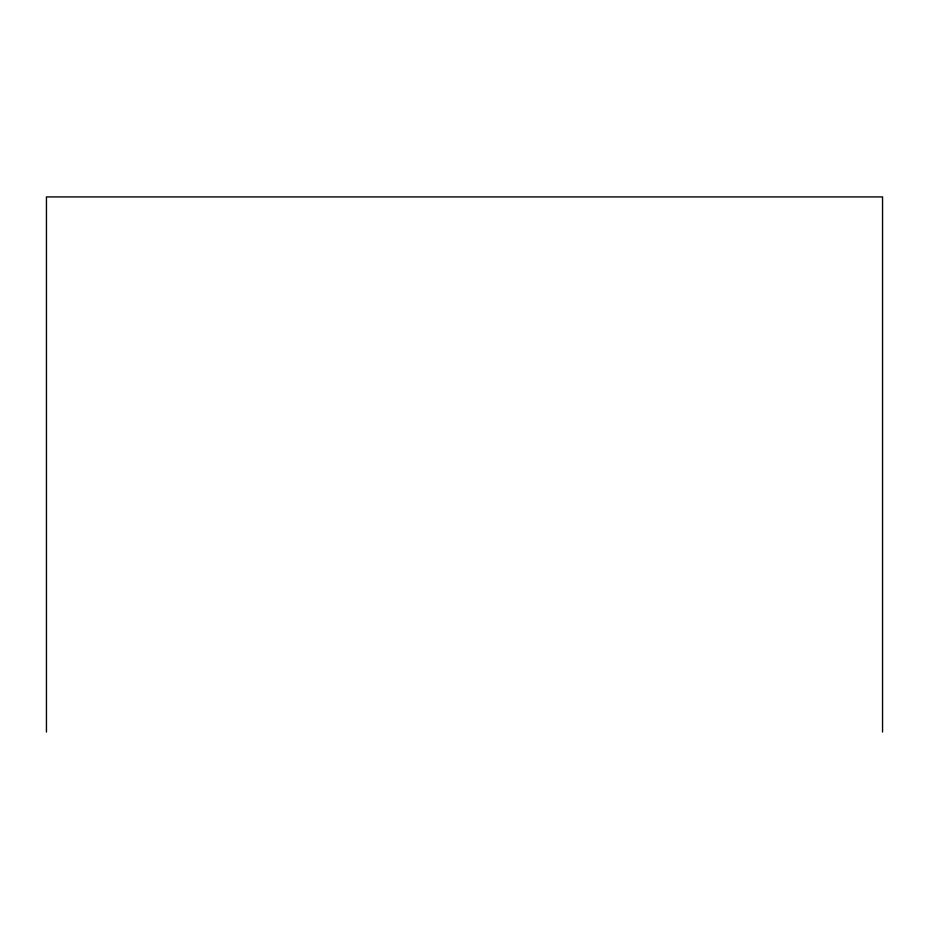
<?xml version="1.0" encoding="UTF-8"?>
<svg xmlns="http://www.w3.org/2000/svg" width="929" height="929" viewBox="0 0 929 929"><rect width="100%" height="100%" fill="white"/><g stroke="black" fill="none" stroke-linecap="round" stroke-linejoin="round"><path stroke-width="1.39" d="M882.55 732.087L882.55 196.913L46.45 196.913L46.45 732.087"/></g></svg>
